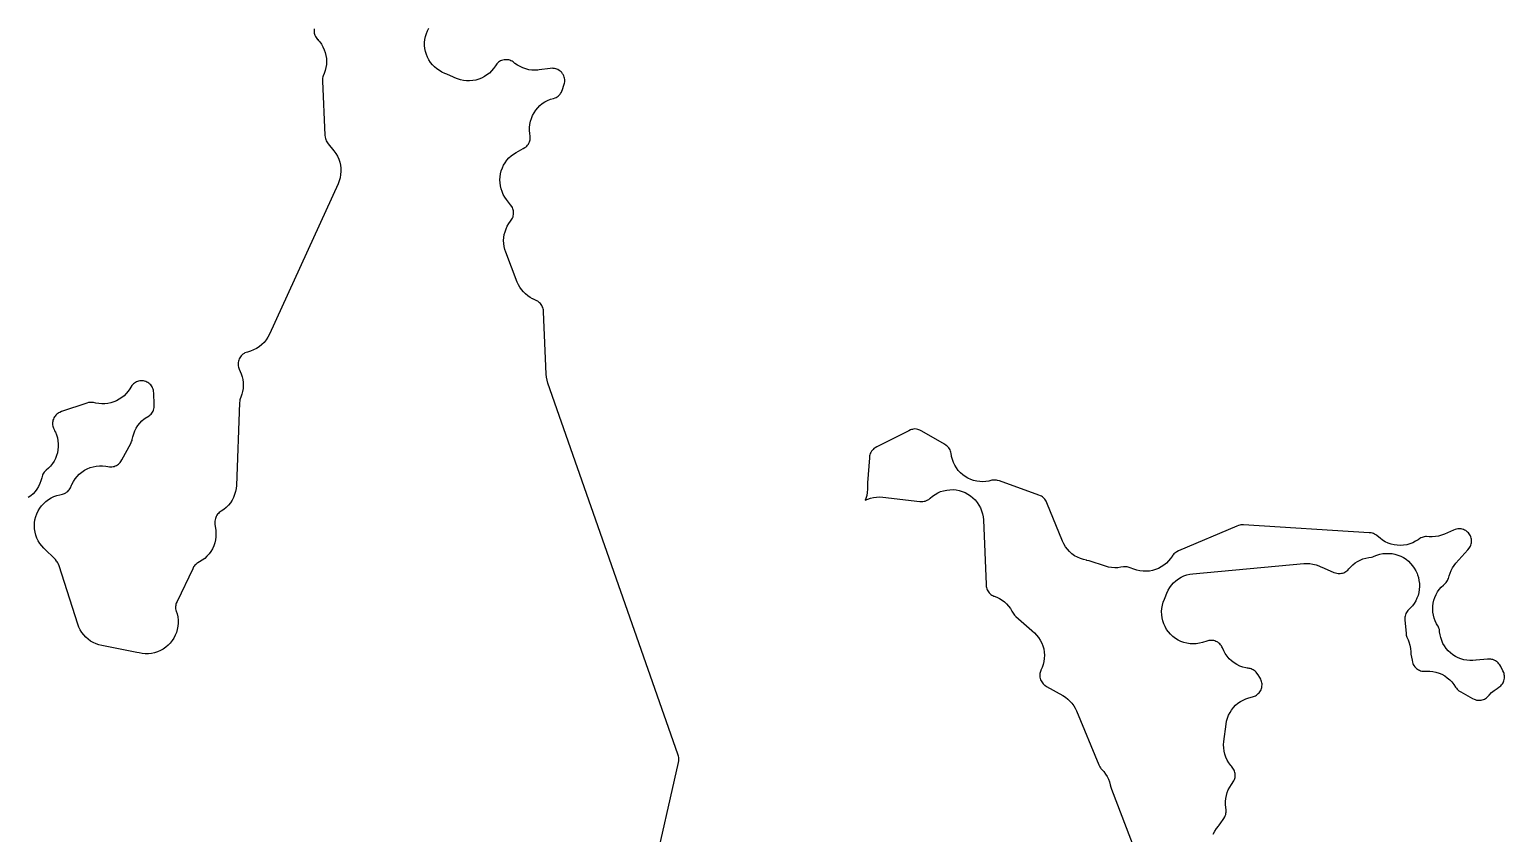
# Model space of a CAD drawing. Header units: metres. Extents: x 0 to 400, y 0 to 202.
# Drawn here: x 239.99 to 270.21, y 136.5 to 152.99 of the extents above; entities that cross this region are included whole.
import ezdxf

# ---------------------------------------------------------------- set-up
doc = ezdxf.new("R2010")
doc.units = ezdxf.units.M

msp = doc.modelspace()

# ---------------------------------------------------------------- linework, layer by layer
for points in [[(245.825, 153.0016), (245.823, 152.9626), (245.824, 152.9356), (245.827, 152.9096), (245.831, 152.8936), (245.839, 152.8706), (245.852, 152.8426), (245.864, 152.8216), (245.877, 152.8036), (245.896, 152.7816), (245.898, 152.7796), (245.914, 152.7606), (245.939, 152.7326), (245.975, 152.6826), (246.006, 152.6286), (246.032, 152.5716), (246.053, 152.5126), (246.067, 152.4526), (246.076, 152.3906), (246.079, 152.3286), (246.076, 152.2666), (246.067, 152.2046), (246.052, 152.1446), (246.031, 152.0856), (246.012, 152.0386), (246.004, 152.0146), (245.999, 151.9896), (245.997, 151.9666), (245.997, 151.9276), (246.046, 150.8216), (246.05, 150.7786), (246.055, 150.7546), (246.063, 150.7296), (246.074, 150.7046), (246.087, 150.6806), (246.113, 150.6446), (246.231, 150.4976), (246.269, 150.4456), (246.301, 150.3886), (246.328, 150.3296), (246.349, 150.2686), (246.363, 150.2046), (246.371, 150.1406), (246.373, 150.0756), (246.368, 150.0106), (246.356, 149.9466), (246.339, 149.8846), (246.315, 149.8246), (244.91, 146.7376), (244.879, 146.6776), (244.842, 146.6216), (244.8, 146.5706), (244.753, 146.5236), (244.701, 146.4816), (244.645, 146.4446), (244.585, 146.4146), (244.523, 146.3906), (244.458, 146.3726), (244.457, 146.3726), (244.431, 146.3636), (244.408, 146.3536), (244.389, 146.3436), (244.366, 146.3276), (244.346, 146.3106), (244.329, 146.2936), (244.315, 146.2746), (244.301, 146.2546), (244.29, 146.2316), (244.281, 146.2086), (244.274, 146.1856), (244.269, 146.1596), (244.268, 146.1376), (244.268, 146.1146), (244.271, 146.0886), (244.277, 146.0606), (244.29, 146.0226), (244.328, 145.9236), (244.347, 145.8656), (244.361, 145.8066), (244.369, 145.7466), (244.371, 145.6866), (244.368, 145.6256), (244.359, 145.5656), (244.344, 145.5076), (244.325, 145.4496), (244.31, 145.4136), (244.303, 145.3896), (244.299, 145.3696), (244.296, 145.3296), (244.232, 143.6356), (244.226, 143.5726), (244.214, 143.5096), (244.196, 143.4486), (244.173, 143.3896), (244.143, 143.3336), (244.109, 143.2806), (244.069, 143.2306), (244.024, 143.1846), (243.975, 143.1446), (243.923, 143.1086), (243.902, 143.0956), (243.881, 143.0806), (243.864, 143.0646), (243.847, 143.0446), (243.832, 143.0246), (243.819, 143.0026), (243.808, 142.9786), (243.801, 142.9576), (243.795, 142.9326), (243.792, 142.9056), (243.791, 142.8806), (243.793, 142.8396), (243.808, 142.7126), (243.813, 142.6486), (243.811, 142.5846), (243.803, 142.5216), (243.788, 142.4586), (243.768, 142.3976), (243.741, 142.3396), (243.709, 142.2846), (243.671, 142.2326), (243.629, 142.1836), (243.582, 142.1406), (243.531, 142.1016), (243.476, 142.0676), (243.44, 142.0486), (243.42, 142.0346), (243.398, 142.0166), (243.38, 141.9986), (243.367, 141.9836), (243.355, 141.9646), (243.336, 141.9286), (243.015, 141.2586), (243.001, 141.2246), (242.993, 141.2006), (242.988, 141.1756), (242.985, 141.1516), (242.985, 141.1316), (242.987, 141.1076), (242.991, 141.0816), (242.996, 141.0626), (242.997, 141.0606), (243.016, 141.0016), (243.029, 140.9396), (243.037, 140.8756), (243.038, 140.8116), (243.032, 140.7486), (243.021, 140.6856), (243.003, 140.6236), (242.98, 140.5646), (242.951, 140.5076), (242.916, 140.4536), (242.876, 140.4036), (242.832, 140.3586), (242.783, 140.3176), (242.73, 140.2806), (242.674, 140.2506), (242.615, 140.2246), (242.554, 140.2056), (242.492, 140.1926), (242.428, 140.1856), (242.364, 140.1856), (242.301, 140.1906), (242.238, 140.2026), (242.195, 140.2136), (241.477, 140.3516), (241.415, 140.3666), (241.356, 140.3866), (241.298, 140.4136), (241.244, 140.4456), (241.193, 140.4826), (241.146, 140.5246), (241.103, 140.5706), (241.065, 140.6206), (241.032, 140.6746), (241.004, 140.7316), (240.982, 140.7906), (240.599, 141.9886), (240.585, 142.0256), (240.575, 142.0476), (240.562, 142.0686), (240.549, 142.0856), (240.522, 142.1156), (240.286, 142.3486), (240.242, 142.3956), (240.204, 142.4466), (240.171, 142.5016), (240.144, 142.5586), (240.122, 142.6186), (240.106, 142.6806), (240.096, 142.7436), (240.093, 142.8076), (240.096, 142.8716), (240.105, 142.9346), (240.12, 142.9966), (240.142, 143.0566), (240.169, 143.1146), (240.202, 143.1686), (240.24, 143.2206), (240.283, 143.2676), (240.33, 143.3106), (240.381, 143.3486), (240.436, 143.3816), (240.493, 143.4086), (240.554, 143.4296), (240.616, 143.4456), (240.666, 143.4556), (240.692, 143.4626), (240.712, 143.4706), (240.734, 143.4826), (240.754, 143.4956), (240.775, 143.5116), (240.793, 143.5296), (240.808, 143.5476), (240.822, 143.5676), (240.833, 143.5886), (240.856, 143.6416), (240.863, 143.6586), (240.892, 143.7166), (240.928, 143.7716), (240.968, 143.8226), (241.013, 143.8686), (241.063, 143.9106), (241.117, 143.9466), (241.174, 143.9776), (241.234, 144.0026), (241.296, 144.0216), (241.36, 144.0346), (241.424, 144.0406), (241.489, 144.0406), (241.554, 144.0336), (241.598, 144.0246), (241.63, 144.0196), (241.656, 144.0186), (241.682, 144.0196), (241.707, 144.0226), (241.726, 144.0276), (241.75, 144.0366), (241.775, 144.0476), (241.796, 144.0596), (241.816, 144.0746), (241.835, 144.0916), (241.851, 144.1096), (241.864, 144.1266), (241.885, 144.1616), (242.066, 144.4966), (242.085, 144.5356), (242.094, 144.5596), (242.098, 144.5756), (242.099, 144.5816), (242.11, 144.6366), (242.127, 144.6976), (242.15, 144.7556), (242.179, 144.8116), (242.213, 144.8646), (242.252, 144.9136), (242.296, 144.9586), (242.344, 144.9996), (242.395, 145.0356), (242.411, 145.0446), (242.445, 145.0666), (242.465, 145.0816), (242.483, 145.0996), (242.497, 145.1166), (242.512, 145.1386), (242.526, 145.1626), (242.535, 145.1836), (242.542, 145.2056), (242.547, 145.2316), (242.55, 145.2556), (242.55, 145.2946), (242.54, 145.5256), (242.536, 145.5676), (242.532, 145.5906), (242.526, 145.6126), (242.516, 145.6366), (242.504, 145.6586), (242.491, 145.6796), (242.477, 145.6966), (242.461, 145.7126), (242.44, 145.7306), (242.418, 145.7456), (242.398, 145.7566), (242.376, 145.7656), (242.351, 145.7736), (242.328, 145.7786), (242.306, 145.7806), (242.277, 145.7816), (242.253, 145.7796), (242.229, 145.7746), (242.208, 145.7686), (242.184, 145.7596), (242.162, 145.7476), (242.142, 145.7356), (242.122, 145.7196), (242.104, 145.7016), (242.089, 145.6846), (242.067, 145.6526), (242.046, 145.6186), (242.012, 145.5676), (241.972, 145.5206), (241.929, 145.4766), (241.881, 145.4376), (241.83, 145.4036), (241.776, 145.3746), (241.719, 145.3506), (241.66, 145.3316), (241.6, 145.3196), (241.539, 145.3116), (241.477, 145.3106), (241.416, 145.3156), (241.355, 145.3256), (241.302, 145.3376), (241.277, 145.3406), (241.25, 145.3406), (241.229, 145.3396), (241.204, 145.3346), (241.164, 145.3236), (240.65, 145.1496), (240.612, 145.1346), (240.59, 145.1236), (240.571, 145.1116), (240.553, 145.0976), (240.532, 145.0776), (240.517, 145.0606), (240.505, 145.0436), (240.492, 145.0206), (240.481, 144.9956), (240.473, 144.9746), (240.468, 144.9496), (240.464, 144.9266), (240.464, 144.9036), (240.465, 144.8806), (240.469, 144.8536), (240.475, 144.8296), (240.482, 144.8116), (240.495, 144.7846), (240.507, 144.7596), (240.523, 144.7296), (240.546, 144.6716), (240.564, 144.6126), (240.575, 144.5526), (240.581, 144.4906), (240.581, 144.4286), (240.575, 144.3676), (240.564, 144.3066), (240.546, 144.2476), (240.523, 144.1896), (240.495, 144.1356), (240.461, 144.0836), (240.423, 144.0346), (240.38, 143.9896), (240.334, 143.9496), (240.325, 143.9436), (240.311, 143.9286), (240.292, 143.9066), (240.278, 143.8866), (240.268, 143.8676), (240.258, 143.8446), (240.25, 143.8186), (240.245, 143.7936), (240.228, 143.7326), (240.206, 143.6736), (240.179, 143.6176), (240.146, 143.5636), (240.108, 143.5136), (240.065, 143.4676), (240.018, 143.4256), (239.967, 143.3886)], [(252.766, 135.6306), (253.289, 137.9576), (253.295, 137.9926), (253.297, 138.0176), (253.297, 138.0436), (253.295, 138.0606), (253.29, 138.0846), (253.279, 138.1236), (250.615, 145.7326), (250.597, 145.7936), (250.585, 145.8556), (250.58, 145.9186), (250.524, 147.1956), (250.521, 147.2366), (250.516, 147.2586), (250.509, 147.2836), (250.5, 147.3076), (250.49, 147.3256), (250.477, 147.3466), (250.46, 147.3666), (250.444, 147.3836), (250.424, 147.4006), (250.406, 147.4136), (250.387, 147.4236), (250.334, 147.4466), (250.304, 147.4606), (250.302, 147.4616), (250.25, 147.4916), (250.201, 147.5246), (250.155, 147.5636), (250.113, 147.6056), (250.074, 147.6516), (250.041, 147.7016), (250.012, 147.7536), (249.988, 147.8086), (249.752, 148.4196), (249.732, 148.4776), (249.718, 148.5366), (249.71, 148.5976), (249.708, 148.6586), (249.712, 148.7206), (249.721, 148.7806), (249.736, 148.8406), (249.756, 148.8976), (249.782, 148.9536), (249.813, 149.0066), (249.849, 149.0556), (249.864, 149.0756), (249.877, 149.0956), (249.89, 149.1196), (249.9, 149.1446), (249.906, 149.1676), (249.911, 149.1936), (249.913, 149.2176), (249.913, 149.2406), (249.91, 149.2676), (249.905, 149.2896), (249.898, 149.3116), (249.887, 149.3356), (249.874, 149.3586), (249.85, 149.3936), (249.767, 149.5006), (249.731, 149.5516), (249.701, 149.6056), (249.675, 149.6626), (249.656, 149.7206), (249.641, 149.7816), (249.633, 149.8426), (249.631, 149.9046), (249.635, 149.9666), (249.644, 150.0286), (249.66, 150.0886), (249.681, 150.1466), (249.707, 150.2026), (249.739, 150.2556), (249.776, 150.3056), (249.817, 150.3526), (249.863, 150.3946), (249.912, 150.4316), (249.965, 150.4646), (250.11, 150.5446), (250.145, 150.5666), (250.166, 150.5826), (250.182, 150.5966), (250.198, 150.6156), (250.214, 150.6366), (250.226, 150.6576), (250.236, 150.6796), (250.244, 150.7026), (250.25, 150.7246), (250.253, 150.7486), (250.254, 150.7726), (250.253, 150.7976), (250.245, 150.8516), (250.239, 150.9146), (250.239, 150.9786), (250.245, 151.0416), (250.258, 151.1036), (250.276, 151.1646), (250.301, 151.2236), (250.331, 151.2796), (250.366, 151.3326), (250.406, 151.3816), (250.451, 151.4266), (250.5, 151.4666), (250.553, 151.5016), (250.609, 151.5316), (250.668, 151.5556), (250.729, 151.5746), (250.73, 151.5746), (250.763, 151.5856), (250.784, 151.5946), (250.804, 151.6066), (250.825, 151.6206), (250.846, 151.6396), (250.863, 151.6576), (250.875, 151.6736), (250.891, 151.6986), (250.902, 151.7226), (250.916, 151.7576), (250.943, 151.8466), (250.953, 151.8866), (250.958, 151.9136), (250.959, 151.9396), (250.958, 151.9646), (250.955, 151.9876), (250.949, 152.0106), (250.939, 152.0376), (250.928, 152.0606), (250.916, 152.0806), (250.901, 152.1016), (250.885, 152.1186), (250.867, 152.1346), (250.846, 152.1486), (250.82, 152.1636), (250.799, 152.1736), (250.778, 152.1806), (250.752, 152.1866), (250.724, 152.1896), (250.699, 152.1906), (250.661, 152.1876), (250.438, 152.1596), (250.407, 152.1546), (250.345, 152.1516), (250.282, 152.1546), (250.221, 152.1626), (250.16, 152.1776), (250.101, 152.1986), (250.044, 152.2246), (249.99, 152.2556), (249.939, 152.2916), (249.902, 152.3216), (249.882, 152.3346), (249.858, 152.3466), (249.835, 152.3556), (249.813, 152.3616), (249.788, 152.3656), (249.762, 152.3676), (249.738, 152.3676), (249.715, 152.3646), (249.691, 152.3586), (249.665, 152.3506), (249.646, 152.3416), (249.623, 152.3286), (249.601, 152.3136), (249.583, 152.2966), (249.566, 152.2796), (249.552, 152.2606), (249.538, 152.2386), (249.501, 152.1866), (249.46, 152.1376), (249.415, 152.0936), (249.365, 152.0546), (249.312, 152.0206), (249.256, 151.9916), (249.197, 151.9686), (249.136, 151.9506), (249.074, 151.9396), (249.011, 151.9336), (248.948, 151.9346), (248.885, 151.9416), (248.823, 151.9546), (248.763, 151.9736), (248.705, 151.9986), (248.68, 152.0106), (248.543, 152.0706), (248.501, 152.0866), (248.444, 152.1116), (248.39, 152.1426), (248.339, 152.1786), (248.292, 152.2186), (248.249, 152.2636), (248.21, 152.3116), (248.176, 152.3646), (248.148, 152.4196), (248.124, 152.4766), (248.107, 152.5366), (248.095, 152.5976), (248.089, 152.6596), (248.089, 152.7216), (248.095, 152.7836), (248.107, 152.8446), (248.124, 152.9046), (248.147, 152.9616), (248.176, 153.0166)], [(264.249, 136.4886), (264.278, 136.5456), (264.313, 136.5996), (264.353, 136.6496), (264.365, 136.6626), (264.39, 136.6966), (264.464, 136.8076), (264.484, 136.8416), (264.494, 136.8626), (264.502, 136.8866), (264.508, 136.9136), (264.512, 136.9386), (264.513, 136.9606), (264.512, 136.9866), (264.505, 137.0336), (264.499, 137.0956), (264.499, 137.1566), (264.504, 137.2186), (264.516, 137.2796), (264.533, 137.3386), (264.556, 137.3966), (264.585, 137.4516), (264.618, 137.5036), (264.636, 137.5266), (264.658, 137.5576), (264.671, 137.5816), (264.682, 137.6056), (264.688, 137.6256), (264.693, 137.6506), (264.696, 137.6766), (264.697, 137.7046), (264.695, 137.7276), (264.691, 137.7496), (264.682, 137.7776), (264.674, 137.7986), (264.663, 137.8186), (264.649, 137.8406), (264.619, 137.8786), (264.613, 137.8856), (264.606, 137.8926), (264.567, 137.9456), (264.533, 138.0016), (264.506, 138.0616), (264.485, 138.1236), (264.47, 138.1876), (264.462, 138.2536), (264.46, 138.3186), (264.465, 138.3846), (264.511, 138.7416), (264.522, 138.8036), (264.539, 138.8636), (264.562, 138.9226), (264.591, 138.9786), (264.624, 139.0316), (264.663, 139.0816), (264.706, 139.1276), (264.754, 139.1686), (264.805, 139.2046), (264.86, 139.2356), (264.917, 139.2616), (264.977, 139.2816), (265.051, 139.3026), (265.09, 139.3156), (265.11, 139.3246), (265.132, 139.3376), (265.154, 139.3536), (265.171, 139.3676), (265.186, 139.3836), (265.203, 139.4056), (265.216, 139.4266), (265.227, 139.4486), (265.236, 139.4706), (265.242, 139.4926), (265.246, 139.5206), (265.248, 139.5456), (265.248, 139.5666), (265.245, 139.5906), (265.239, 139.6186), (265.232, 139.6386), (265.223, 139.6606), (265.201, 139.6986), (265.166, 139.7546), (265.142, 139.7886), (265.125, 139.8086), (265.107, 139.8256), (265.086, 139.8416), (265.065, 139.8556), (265.044, 139.8656), (265.023, 139.8736), (265.001, 139.8796), (264.98, 139.8836), (264.96, 139.8866), (264.943, 139.8896), (264.915, 139.8936), (264.851, 139.9106), (264.789, 139.9336), (264.73, 139.9626), (264.674, 139.9976), (264.622, 140.0386), (264.575, 140.0836), (264.532, 140.1346), (264.494, 140.1886), (264.463, 140.2466), (264.437, 140.3076), (264.436, 140.3096), (264.426, 140.3296), (264.414, 140.3496), (264.399, 140.3696), (264.385, 140.3856), (264.364, 140.4036), (264.343, 140.4196), (264.326, 140.4296), (264.302, 140.4396), (264.279, 140.4486), (264.257, 140.4536), (264.229, 140.4576), (264.208, 140.4586), (264.184, 140.4576), (264.156, 140.4536), (264.118, 140.4436), (264.026, 140.4156), (263.964, 140.4006), (263.9, 140.3906), (263.836, 140.3876), (263.771, 140.3906), (263.707, 140.4006), (263.645, 140.4166), (263.584, 140.4386), (263.526, 140.4666), (263.471, 140.5006), (263.42, 140.5396), (263.373, 140.5836), (263.33, 140.6316), (263.292, 140.6846), (263.26, 140.7406), (263.234, 140.7986), (263.213, 140.8606), (263.199, 140.9226), (263.191, 140.9866), (263.189, 141.0516), (263.194, 141.1156), (263.205, 141.1796), (263.223, 141.2416), (263.246, 141.3016), (263.247, 141.3036), (263.273, 141.3706), (263.28, 141.3916), (263.282, 141.3956), (263.294, 141.4296), (263.322, 141.4876), (263.355, 141.5416), (263.393, 141.5926), (263.436, 141.6396), (263.483, 141.6826), (263.535, 141.7206), (263.589, 141.7526), (263.647, 141.7796), (263.707, 141.8006), (263.769, 141.8156), (263.832, 141.8246), (266.1, 142.0356), (266.164, 142.0386), (266.228, 142.0346), (266.291, 142.0256), (266.353, 142.0096), (266.413, 141.9876), (266.452, 141.9686), (266.47, 141.9596), (266.517, 141.9376), (266.716, 141.8546), (266.753, 141.8416), (266.777, 141.8356), (266.804, 141.8316), (266.828, 141.8306), (266.851, 141.8316), (266.878, 141.8356), (266.899, 141.8406), (266.921, 141.8476), (266.944, 141.8586), (266.964, 141.8706), (266.983, 141.8836), (267.003, 141.9016), (267.024, 141.9236), (267.064, 141.9686), (267.108, 142.0096), (267.155, 142.0476), (267.206, 142.0796), (267.259, 142.1076), (267.315, 142.1296), (267.373, 142.1476), (267.432, 142.1596), (267.49, 142.1676), (267.518, 142.1746), (267.542, 142.1836), (267.543, 142.1836), (267.601, 142.2076), (267.661, 142.2256), (267.722, 142.2376), (267.785, 142.2436), (267.847, 142.2436), (267.91, 142.2376), (267.971, 142.2256), (268.031, 142.2086), (268.089, 142.1846), (268.145, 142.1556), (268.197, 142.1216), (268.246, 142.0826), (268.291, 142.0386), (268.331, 141.9906), (268.367, 141.9396), (268.397, 141.8846), (268.423, 141.8276), (268.431, 141.8066), (268.45, 141.7476), (268.463, 141.6876), (268.471, 141.6256), (268.473, 141.5646), (268.469, 141.5026), (268.459, 141.4416), (268.443, 141.3816), (268.422, 141.3236), (268.395, 141.2676), (268.363, 141.2156), (268.327, 141.1656), (268.285, 141.1196), (268.255, 141.0916), (268.235, 141.0706), (268.22, 141.0516), (268.207, 141.0306), (268.195, 141.0076), (268.186, 140.9836), (268.179, 140.9586), (268.175, 140.9356), (268.174, 140.9116), (268.175, 140.8706), (268.197, 140.6086), (268.202, 140.5676), (268.206, 140.5476), (268.215, 140.5236), (268.226, 140.4966), (268.238, 140.4696), (268.254, 140.4316), (268.275, 140.3636), (268.288, 140.2936), (268.294, 140.2236), (268.294, 140.2166), (268.299, 140.1766), (268.321, 140.0516), (268.33, 140.0106), (268.339, 139.9836), (268.347, 139.9646), (268.36, 139.9426), (268.377, 139.9186), (268.39, 139.9036), (268.409, 139.8856), (268.431, 139.8686), (268.45, 139.8566), (268.472, 139.8466), (268.496, 139.8376), (268.522, 139.8306), (268.545, 139.8266), (268.568, 139.8256), (268.618, 139.8276), (268.683, 139.8276), (268.747, 139.8206), (268.811, 139.8076), (268.873, 139.7886), (268.933, 139.7636), (268.99, 139.7316), (269.043, 139.6946), (269.093, 139.6526), (269.138, 139.6066), (269.178, 139.5556), (269.213, 139.5006), (269.218, 139.4916), (269.229, 139.4766), (269.246, 139.4566), (269.264, 139.4386), (269.282, 139.4256), (269.319, 139.4026), (269.56, 139.2686), (269.594, 139.2516), (269.617, 139.2436), (269.642, 139.2366), (269.667, 139.2316), (269.689, 139.2306), (269.711, 139.2306), (269.736, 139.2336), (269.76, 139.2386), (269.785, 139.2466), (269.808, 139.2566), (269.827, 139.2666), (269.844, 139.2786), (269.863, 139.2936), (269.883, 139.3136), (269.9, 139.3346), (269.949, 139.3876), (270.004, 139.4336), (270.064, 139.4746), (270.102, 139.4976), (270.122, 139.5126), (270.142, 139.5306), (270.156, 139.5466), (270.173, 139.5686), (270.186, 139.5906), (270.196, 139.6116), (270.204, 139.6316), (270.21, 139.6566), (270.214, 139.6826), (270.215, 139.7056), (270.215, 139.7296), (270.211, 139.7526), (270.206, 139.7776), (270.198, 139.8006), (270.181, 139.8376), (270.137, 139.9236), (270.116, 139.9586), (270.099, 139.9816), (270.082, 140.0016), (270.066, 140.0176), (270.049, 140.0296), (270.028, 140.0426), (270.002, 140.0556), (269.977, 140.0646), (269.954, 140.0706), (269.932, 140.0746), (269.908, 140.0756), (269.867, 140.0736), (269.637, 140.0526), (269.631, 140.0526), (269.568, 140.0456), (269.506, 140.0456), (269.444, 140.0506), (269.382, 140.0626), (269.322, 140.0796), (269.264, 140.1026), (269.209, 140.1306), (269.156, 140.1646), (269.107, 140.2036), (269.062, 140.2466), (269.021, 140.2936), (268.985, 140.3446), (268.954, 140.3986), (268.929, 140.4556), (268.909, 140.5156), (268.895, 140.5756), (268.886, 140.6376), (268.885, 140.6586), (268.88, 140.6816), (268.872, 140.7076), (268.864, 140.7276), (268.853, 140.7486), (268.846, 140.7596), (268.821, 140.8016), (268.794, 140.8576), (268.773, 140.9156), (268.758, 140.9756), (268.748, 141.0366), (268.744, 141.0986), (268.746, 141.1606), (268.754, 141.2216), (268.768, 141.2826), (268.788, 141.3416), (268.813, 141.3976), (268.843, 141.4516), (268.878, 141.5026), (268.919, 141.5496), (268.963, 141.5936), (269.002, 141.6276), (269.02, 141.6466), (269.034, 141.6656), (269.047, 141.6856), (269.057, 141.7056), (269.066, 141.7296), (269.081, 141.7836), (269.099, 141.8406), (269.123, 141.8946), (269.151, 141.9466), (269.184, 141.9956), (269.221, 142.0426), (269.466, 142.3196), (269.49, 142.3486), (269.504, 142.3696), (269.515, 142.3906), (269.523, 142.4126), (269.531, 142.4396), (269.536, 142.4616), (269.538, 142.4856), (269.538, 142.5096), (269.536, 142.5326), (269.53, 142.5586), (269.523, 142.5816), (269.515, 142.6026), (269.503, 142.6246), (269.489, 142.6456), (269.474, 142.6646), (269.457, 142.6816), (269.439, 142.6966), (269.42, 142.7096), (269.398, 142.7216), (269.374, 142.7326), (269.35, 142.7396), (269.329, 142.7446), (269.301, 142.7476), (269.278, 142.7476), (269.257, 142.7466), (269.231, 142.7416), (269.207, 142.7346), (269.172, 142.7216), (268.987, 142.6376), (268.926, 142.6146), (268.864, 142.5976), (268.801, 142.5866), (268.736, 142.5816), (268.672, 142.5836), (268.618, 142.5876), (268.597, 142.5866), (268.57, 142.5836), (268.549, 142.5786), (268.526, 142.5706), (268.501, 142.5606), (268.481, 142.5486), (268.447, 142.5246), (268.392, 142.4906), (268.334, 142.4616), (268.274, 142.4386), (268.211, 142.4216), (268.147, 142.4116), (268.083, 142.4076), (268.018, 142.4096), (267.954, 142.4186), (267.892, 142.4336), (267.831, 142.4556), (267.772, 142.4826), (267.717, 142.5156), (267.665, 142.5536), (267.642, 142.5746), (267.6, 142.6106), (267.577, 142.6266), (267.553, 142.6406), (267.532, 142.6496), (267.509, 142.6566), (267.483, 142.6626), (267.443, 142.6666), (264.87, 142.8276), (264.834, 142.8286), (264.813, 142.8276), (264.789, 142.8226), (264.766, 142.8166), (264.73, 142.8036), (263.535, 142.2956), (263.5, 142.2776), (263.478, 142.2646), (263.458, 142.2496), (263.441, 142.2346), (263.424, 142.2156), (263.41, 142.1966), (263.41, 142.1956), (263.374, 142.1416), (263.333, 142.0906), (263.287, 142.0446), (263.237, 142.0026), (263.183, 141.9666), (263.125, 141.9366), (263.065, 141.9116), (263.002, 141.8936), (262.938, 141.8816), (262.873, 141.8756), (262.808, 141.8766), (262.743, 141.8846), (262.679, 141.8986), (262.617, 141.9196), (262.544, 141.9476), (262.507, 141.9596), (262.482, 141.9656), (262.456, 141.9686), (262.433, 141.9686), (262.409, 141.9666), (262.355, 141.9576), (262.292, 141.9496), (262.228, 141.9476), (262.165, 141.9526), (262.103, 141.9626), (262.042, 141.9796), (261.702, 142.0896), (261.659, 142.1006), (261.653, 142.1016), (261.588, 142.1156), (261.525, 142.1366), (261.465, 142.1636), (261.407, 142.1956), (261.353, 142.2346), (261.304, 142.2786), (261.259, 142.3276), (261.219, 142.3806), (261.185, 142.4366), (261.157, 142.4966), (260.838, 143.2786), (260.823, 143.3136), (260.812, 143.3316), (260.796, 143.3536), (260.781, 143.3716), (260.767, 143.3846), (260.747, 143.4006), (260.726, 143.4136), (260.706, 143.4246), (260.671, 143.4396), (259.866, 143.7286), (259.828, 143.7406), (259.804, 143.7446), (259.779, 143.7476), (259.754, 143.7476), (259.729, 143.7456), (259.713, 143.7426), (259.71, 143.7416), (259.652, 143.7266), (259.589, 143.7176), (259.526, 143.7136), (259.462, 143.7166), (259.4, 143.7246), (259.338, 143.7396), (259.278, 143.7606), (259.221, 143.7876), (259.166, 143.8196), (259.115, 143.8566), (259.067, 143.8986), (259.024, 143.9456), (258.986, 143.9956), (258.953, 144.0496), (258.925, 144.1066), (258.903, 144.1666), (258.887, 144.2276), (258.882, 144.2596), (258.88, 144.2706), (258.877, 144.2896), (258.872, 144.3166), (258.864, 144.3416), (258.855, 144.3646), (258.844, 144.3846), (258.829, 144.4056), (258.812, 144.4266), (258.794, 144.4446), (258.776, 144.4586), (258.741, 144.4816), (258.276, 144.7496), (258.238, 144.7686), (258.214, 144.7776), (258.191, 144.7846), (258.168, 144.7886), (258.117, 144.7946), (258.084, 144.7856), (258.067, 144.7816), (258.047, 144.7746), (258.008, 144.7576), (257.355, 144.4286), (257.318, 144.4086), (257.296, 144.3926), (257.277, 144.3756), (257.26, 144.3566), (257.245, 144.3366), (257.232, 144.3146), (257.219, 144.2886), (257.211, 144.2646), (257.206, 144.2446), (257.201, 144.2016), (257.162, 143.6886), (257.161, 143.6496), (257.163, 143.6236), (257.164, 143.5576), (257.158, 143.4926), (257.146, 143.4286), (257.128, 143.3656), (257.115, 143.3326), (257.167, 143.3556), (257.227, 143.3766), (257.288, 143.3906), (257.35, 143.3986), (257.413, 143.4006), (257.476, 143.3966), (258.233, 143.3106), (258.273, 143.3076), (258.3, 143.3086), (258.325, 143.3116), (258.346, 143.3176), (258.373, 143.3266), (258.398, 143.3386), (258.417, 143.3506), (258.434, 143.3626), (258.445, 143.3736), (258.494, 143.4156), (258.547, 143.4526), (258.603, 143.4836), (258.662, 143.5096), (258.723, 143.5286), (258.786, 143.5426), (258.85, 143.5496), (258.915, 143.5506), (258.979, 143.5446), (259.042, 143.5326), (259.104, 143.5146), (259.164, 143.4896), (259.22, 143.4596), (259.274, 143.4246), (259.324, 143.3836), (259.37, 143.3386), (259.41, 143.2886), (259.446, 143.2346), (259.476, 143.1786), (259.501, 143.1186), (259.519, 143.0566), (259.532, 142.9936), (259.537, 142.9296), (259.593, 141.6066), (259.596, 141.5666), (259.601, 141.5416), (259.608, 141.5186), (259.616, 141.4966), (259.629, 141.4736), (259.641, 141.4526), (259.655, 141.4356), (259.671, 141.4186), (259.689, 141.4036), (259.711, 141.3876), (259.731, 141.3766), (259.751, 141.3676), (259.758, 141.3656), (259.815, 141.3436), (259.869, 141.3166), (259.921, 141.2836), (259.969, 141.2476), (260.014, 141.2056), (260.055, 141.1606), (260.091, 141.1116), (260.122, 141.0596), (260.146, 141.0156), (260.16, 140.9946), (260.175, 140.9766), (260.205, 140.9476), (260.527, 140.6626), (260.535, 140.6566), (260.584, 140.6146), (260.629, 140.5676), (260.669, 140.5176), (260.703, 140.4626), (260.732, 140.4046), (260.756, 140.3446), (260.773, 140.2826), (260.783, 140.2186), (260.788, 140.1546), (260.786, 140.0906), (260.777, 140.0266), (260.763, 139.9636), (260.742, 139.9026), (260.717, 139.8476), (260.715, 139.8436), (260.707, 139.8226), (260.7, 139.7996), (260.696, 139.7776), (260.694, 139.7506), (260.695, 139.7236), (260.697, 139.7016), (260.703, 139.6766), (260.71, 139.6526), (260.719, 139.6316), (260.732, 139.6096), (260.746, 139.5896), (260.763, 139.5696), (260.783, 139.5506), (260.798, 139.5386), (260.833, 139.5166), (261.167, 139.3266), (261.219, 139.2946), (261.267, 139.2566), (261.312, 139.2156), (261.352, 139.1696), (261.388, 139.1196), (261.419, 139.0676), (261.446, 139.0116), (261.904, 137.9076), (261.922, 137.8696), (261.934, 137.8486), (261.944, 137.8346), (261.978, 137.7976), (261.977, 137.7966), (262.004, 137.7676), (262.041, 137.7186), (262.073, 137.6676), (262.099, 137.6126), (262.121, 137.5556), (262.137, 137.4966), (262.148, 137.4496), (262.161, 137.4116), (262.999, 135.2246)]]:
    msp.add_lwpolyline(points)

doc.saveas('drawing.dxf')
